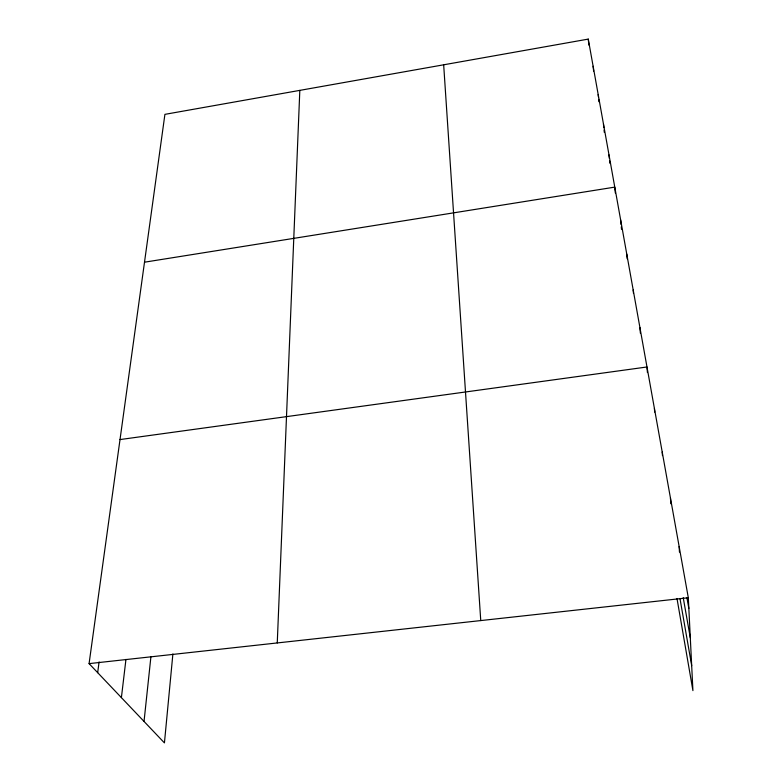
<?xml version="1.0" encoding="UTF-8"?>
<svg xmlns="http://www.w3.org/2000/svg" width="782" height="782" viewBox="0 0 782 782"><rect width="100%" height="100%" fill="white"/><g stroke="black" fill="none" stroke-linecap="round" stroke-linejoin="round"><path stroke-width="1.17" d="M277.258 642.941L299.819 90.38M172.89 653.957L164.435 742.9L89.08 663.625L164.914 114.358L588.26 39.1L688.316 597.761L692.92 690.614L676.997 598.513M144.035 721.434L150.906 656.821M121.396 697.622L125.951 659.402M97.672 672.676L99.099 661.914M144.504 262.195L614.769 187.123L615.336 193.037M120.008 439.572L646.978 366.983L647.428 372.574M89.08 663.625L688.316 597.761M686.948 597.81L688.844 608.445M683.224 597.663L690.301 637.789M679.959 598.455L691.689 665.638M593.118 66.235L593.616 71.035M588.26 39.1L588.885 45.102M598.181 94.534L598.426 96.929M598.67 99.324L598.914 101.719M603.469 124.055L603.831 127.632M604.066 130.027L604.31 132.412M608.992 154.885L609.344 158.453M609.579 160.838L609.813 163.213M620.625 219.85L621.064 224.551M621.289 226.897L621.504 229.253M626.763 254.082L627.184 258.744M633.185 289.936L633.488 293.397M639.911 327.521L640.39 333.21M654.407 408.439L654.681 412.065M662.217 452.064L662.471 455.603M443.668 64.808L480.754 620.576M670.448 498.026L670.829 503.774M679.138 546.52L679.46 552.082"/></g></svg>
